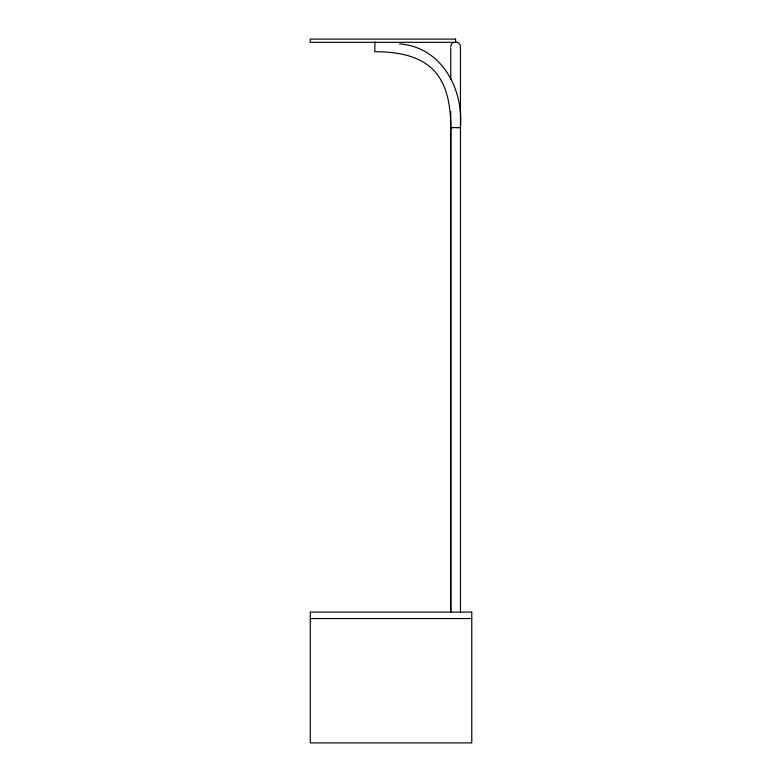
<?xml version="1.0" encoding="UTF-8"?>
<svg xmlns="http://www.w3.org/2000/svg" width="782" height="782" viewBox="0 0 782 782"><rect width="100%" height="100%" fill="white"/><g stroke="black" fill="none" stroke-linecap="round" stroke-linejoin="round"><path stroke-width="1.17" d="M374.989 42.013L374.764 51.69C395.428 51.808 418.487 54.74 433.668 70.243C448.008 85.473 450.647 107.574 450.774 127.603L460.461 127.603M456.874 127.603L460.461 127.495C463.491 88.796 441.781 47.213 399.582 43.86M310.278 618.552L471.771 618.552M453.198 127.603L450.774 127.701L450.774 612.091L450.774 111.621M460.461 48.973L460.461 612.091M450.774 48.005L450.774 79.119M455.623 42.013A4.848 4.839 0 0 1 460.305 48.103M450.774 46.852A4.848 4.839 0 0 1 453.198 42.658M455.574 39.1L310.229 39.1L310.229 42.326L455.574 42.326L455.574 39.1M471.771 612.091L310.278 612.091L310.278 742.9L471.771 742.9L471.771 612.091"/></g></svg>
